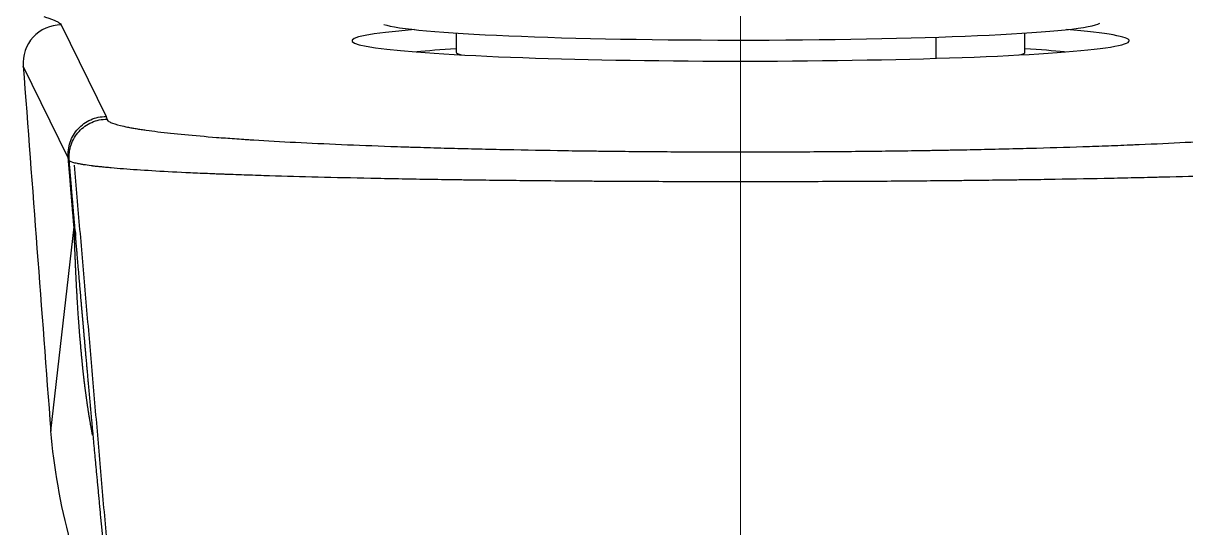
# Model space of a CAD drawing. Extents: x 900 to 2324, y -1513 to 827.
# Drawn here: x 1522.1 to 1552.76, y -997.69 to -984.39 of the extents above; entities that cross this region are included whole.
import ezdxf

# ---------------------------------------------------------------- set-up
doc = ezdxf.new("R2010")
doc.units = 0
doc.header["$LTSCALE"] = 4
doc.header["$MEASUREMENT"] = 0
doc.linetypes.add('CENTER2', pattern=[28.575, 19.05, -3.175, 3.175, -3.175])
doc.layers.add('1', color=7, linetype='CONTINUOUS')
doc.layers.add('Cneter', color=1, linetype='CENTER2', lineweight=13)

msp = doc.modelspace()

# ---------------------------------------------------------------- linework, layer by layer
at = {"layer": '1', "color": 7, "linetype": 'Continuous', "lineweight": -3}
for p, q in [((1523.099, -984.433), (1524.286, -986.846)), ((1533.519, -984.647), (1533.519, -985.151)), ((1546.171, -984.756), (1546.171, -985.313)), ((1548.519, -985.151), (1548.519, -984.647)), ((1523.29, -987.932), (1522.103, -985.519)), ((1522.829, -995.141), (1523.442, -989.756))]:
    msp.add_line(p, q, dxfattribs=at)
for centre, major_axis, ratio, start_param, end_param in [((1523.099, -985.431), (-0.897, -0.441), 0.998299, 4.256141, 5.912976), ((1541.019, -984.85), (10.25, 0), 0.052336, 2.565209, 6.283185), ((1541.019, -984.352), (-9.5, 0), 0.050593, 0.141323, 3.063397), ((1541.019, -984.85), (10.25, 0), 0.052336, 0, 0.576384), ((1541.019, -985.351), (-9.45, 0), 0.050593, 5.629145, 5.840564), ((1541.019, -985.151), (-7.5, 0), 0.050593, 0, 0.188951), ((1541.019, -985.151), (-7.5, 0), 0.050593, 2.952642, 3.14159), ((1541.019, -985.351), (-9.45, 0), 0.050593, 3.584214, 3.795633)]:
    msp.add_ellipse(centre, major_axis=major_axis, ratio=ratio, start_param=start_param, end_param=end_param, dxfattribs=at)
for points, degree, knots in [([(1522.645, -984.215), (1522.661, -984.219), (1522.677, -984.224), (1522.81, -984.262), (1522.903, -984.296), (1522.988, -984.338), (1523.004, -984.347), (1523.025, -984.36), (1523.031, -984.364), (1523.043, -984.373), (1523.072, -984.394), (1523.091, -984.416), (1523.099, -984.433)], 3, [0, 0, 0, 0, 0.061913, 0.061913, 0.530957, 0.530957, 0.648217, 0.648217, 0.706848, 0.706848, 0.765478, 1, 1, 1, 1]), ([(1523.29, -987.932), (1523.284, -987.863), (1523.285, -987.794), (1523.302, -987.657), (1523.317, -987.589), (1523.362, -987.459), (1523.391, -987.396), (1523.461, -987.277), (1523.502, -987.221), (1523.596, -987.12), (1523.648, -987.074), (1523.76, -986.993), (1523.82, -986.959), (1523.947, -986.903), (1524.013, -986.882), (1524.148, -986.853), (1524.217, -986.846), (1524.286, -986.846)], 3, [0, 0, 0, 0, 0.125, 0.125, 0.25, 0.25, 0.375, 0.375, 0.5, 0.5, 0.625, 0.625, 0.75, 0.75, 0.875, 0.875, 1, 1, 1, 1]), ([(1523.315, -987.998), (1523.31, -987.93), (1523.311, -987.86), (1523.328, -987.724), (1523.344, -987.656), (1523.389, -987.526), (1523.418, -987.464), (1523.488, -987.345), (1523.53, -987.29), (1523.623, -987.189), (1523.675, -987.143), (1523.787, -987.063), (1523.847, -987.029), (1523.973, -986.973), (1524.039, -986.952), (1524.174, -986.924), (1524.243, -986.917), (1524.312, -986.916)], 3, [0, 0, 0, 0, 0.125, 0.125, 0.25, 0.25, 0.375, 0.375, 0.5, 0.5, 0.625, 0.625, 0.75, 0.75, 0.875, 0.875, 1, 1, 1, 1]), ([(1524.303, -986.916), (1524.306, -986.931), (1524.316, -986.945), (1524.35, -986.973), (1524.374, -986.988), (1524.467, -987.03), (1524.555, -987.058), (1524.725, -987.099), (1524.788, -987.113), (1524.891, -987.133), (1524.927, -987.14), (1525.002, -987.154), (1525.081, -987.167), (1525.188, -987.184), (1525.256, -987.194), (1525.302, -987.201), (1525.325, -987.204), (1525.445, -987.221), (1525.546, -987.234), (1525.867, -987.273), (1526.103, -987.299), (1526.62, -987.348), (1526.9, -987.373), (1527.355, -987.408), (1527.512, -987.419), (1527.757, -987.436), (1527.881, -987.445), (1528.009, -987.453), (1528.095, -987.459), (1528.139, -987.462), (1528.532, -987.486), (1528.9, -987.507), (1529.67, -987.547), (1530.073, -987.565), (1530.911, -987.601), (1531.347, -987.618), (1531.913, -987.637), (1532.084, -987.643), (1532.258, -987.649), (1532.375, -987.653), (1532.433, -987.654), (1532.726, -987.664), (1533.2, -987.678), (1533.683, -987.69), (1534.172, -987.702), (1534.418, -987.708), (1535.166, -987.724), (1535.674, -987.733), (1536.45, -987.746), (1536.711, -987.75), (1537.107, -987.755), (1537.239, -987.756), (1537.505, -987.759), (1537.639, -987.761), (1538.308, -987.768), (1538.846, -987.772), (1539.928, -987.778), (1540.472, -987.779), (1541.019, -987.779)], 3, [0, 0, 0, 0, 0.03125, 0.03125, 0.0625, 0.0625, 0.125, 0.125, 0.15625, 0.15625, 0.171875, 0.171875, 0.1875, 0.203125, 0.210938, 0.210938, 0.21875, 0.21875, 0.25, 0.25, 0.3125, 0.3125, 0.375, 0.375, 0.40625, 0.40625, 0.421875, 0.429688, 0.429688, 0.4375, 0.4375, 0.5, 0.5, 0.5625, 0.5625, 0.625, 0.625, 0.640625, 0.648438, 0.648438, 0.65625, 0.65625, 0.6875, 0.71875, 0.71875, 0.75, 0.75, 0.8125, 0.8125, 0.84375, 0.84375, 0.859375, 0.859375, 0.875, 0.875, 0.9375, 0.9375, 1, 1, 1, 1]), ([(1541.019, -987.779), (1541.565, -987.779), (1542.108, -987.778), (1543.184, -987.772), (1543.717, -987.768), (1544.511, -987.76), (1545.038, -987.754), (1545.56, -987.746), (1545.95, -987.74), (1546.145, -987.737), (1546.339, -987.733), (1546.468, -987.731), (1546.533, -987.73), (1546.855, -987.724), (1547.109, -987.719), (1547.611, -987.708), (1547.859, -987.702), (1548.348, -987.69), (1548.589, -987.684), (1549.303, -987.664), (1549.766, -987.65), (1550.443, -987.626), (1550.665, -987.618), (1550.994, -987.606), (1551.157, -987.599), (1551.319, -987.593), (1551.426, -987.588), (1551.479, -987.586), (1551.957, -987.566), (1552.362, -987.547), (1553.132, -987.507), (1553.498, -987.487), (1554.188, -987.443), (1554.513, -987.421), (1554.895, -987.391), (1555.007, -987.382), (1555.117, -987.373), (1555.19, -987.367), (1555.226, -987.364), (1555.403, -987.349), (1555.539, -987.337), (1555.93, -987.299), (1556.166, -987.274), (1556.485, -987.235), (1556.586, -987.222), (1556.775, -987.195), (1556.863, -987.182), (1556.987, -987.162), (1557.026, -987.155), (1557.102, -987.141), (1557.139, -987.135), (1557.208, -987.121), (1557.242, -987.114), (1557.29, -987.104), (1557.305, -987.1), (1557.336, -987.093), (1557.351, -987.09), (1557.47, -987.061), (1557.554, -987.035), (1557.615, -987.009)], 3, [0, 0, 0, 0, 0.067054, 0.067054, 0.134109, 0.134109, 0.167636, 0.201163, 0.201163, 0.217927, 0.226309, 0.226309, 0.234691, 0.234691, 0.268218, 0.268218, 0.301745, 0.301745, 0.335272, 0.335272, 0.402327, 0.402327, 0.435854, 0.435854, 0.452618, 0.460999, 0.460999, 0.469381, 0.469381, 0.536436, 0.536436, 0.60349, 0.60349, 0.670545, 0.670545, 0.687308, 0.69569, 0.69569, 0.704072, 0.704072, 0.737599, 0.737599, 0.804654, 0.804654, 0.838181, 0.838181, 0.871708, 0.871708, 0.888472, 0.888472, 0.905235, 0.905235, 0.921999, 0.921999, 0.930381, 0.930381, 0.938762, 0.938762, 1, 1, 1, 1]), ([(1523.442, -989.756), (1523.372, -988.923), (1523.318, -988.281), (1523.303, -988.098), (1523.29, -987.932)], 2, [0, 0, 0, 0.813487, 0.813487, 1, 1, 1]), ([(1523.306, -987.998), (1523.309, -988.028), (1523.314, -988.089), (1523.322, -988.181), (1523.33, -988.274), (1523.338, -988.369), (1523.346, -988.466), (1523.354, -988.564), (1523.363, -988.664), (1523.371, -988.766), (1523.38, -988.869), (1523.389, -988.974), (1523.398, -989.081), (1523.407, -989.189), (1523.417, -989.299), (1523.426, -989.41), (1523.436, -989.524), (1523.446, -989.638), (1523.456, -989.755), (1523.466, -989.873), (1523.473, -989.952), (1523.476, -989.992)], 3, [0, 0, 0, 0, 0.045066, 0.090969, 0.13771, 0.18529, 0.23371, 0.282969, 0.333068, 0.384009, 0.435791, 0.488415, 0.541882, 0.596191, 0.651344, 0.707341, 0.764183, 0.821869, 0.8804, 0.939777, 1, 1, 1, 1]), ([(1541.019, -988.568), (1540.441, -988.568), (1539.866, -988.567), (1538.722, -988.564), (1538.153, -988.562), (1537.445, -988.557), (1537.303, -988.557), (1537.022, -988.555), (1536.882, -988.554), (1536.464, -988.55), (1536.188, -988.548), (1535.367, -988.541), (1534.829, -988.535), (1534.17, -988.527), (1534.039, -988.525), (1533.778, -988.522), (1533.648, -988.52), (1533.26, -988.514), (1532.748, -988.507), (1532.247, -988.498), (1531.936, -988.492), (1531.874, -988.491), (1531.751, -988.489), (1531.567, -988.485), (1531.385, -988.482), (1530.786, -988.469), (1530.324, -988.459), (1529.436, -988.436), (1529.01, -988.424), (1528.397, -988.405), (1528.197, -988.399), (1527.807, -988.386), (1527.617, -988.379), (1527.386, -988.37), (1527.34, -988.369), (1527.248, -988.365), (1527.112, -988.36), (1526.98, -988.354), (1526.72, -988.344), (1526.553, -988.336), (1526.071, -988.313), (1525.773, -988.297), (1525.224, -988.264), (1524.973, -988.246), (1524.632, -988.22), (1524.525, -988.211), (1524.398, -988.2), (1524.373, -988.197), (1524.324, -988.193), (1524.251, -988.186), (1524.138, -988.174), (1524.032, -988.163), (1523.963, -988.155), (1523.935, -988.151), (1523.916, -988.149), (1523.906, -988.148), (1523.824, -988.137), (1523.723, -988.122), (1523.622, -988.105), (1523.583, -988.097), (1523.557, -988.092), (1523.545, -988.09), (1523.486, -988.078), (1523.446, -988.068), (1523.348, -988.039), (1523.312, -988.019), (1523.306, -987.999)], 3, [0, 0, 0, 0, 0.0625, 0.0625, 0.125, 0.125, 0.140625, 0.140625, 0.15625, 0.15625, 0.1875, 0.1875, 0.25, 0.25, 0.265625, 0.265625, 0.28125, 0.28125, 0.3125, 0.34375, 0.34375, 0.351563, 0.351563, 0.359375, 0.375, 0.375, 0.4375, 0.4375, 0.5, 0.5, 0.53125, 0.53125, 0.5625, 0.5625, 0.570312, 0.570312, 0.578125, 0.59375, 0.59375, 0.625, 0.625, 0.6875, 0.6875, 0.75, 0.75, 0.78125, 0.78125, 0.789062, 0.789062, 0.796875, 0.8125, 0.828125, 0.835937, 0.839844, 0.839844, 0.84375, 0.84375, 0.875, 0.890625, 0.898437, 0.898437, 0.90625, 0.90625, 0.9375, 0.9375, 1, 1, 1, 1]), ([(1558.731, -987.999), (1558.725, -988.019), (1558.689, -988.039), (1558.559, -988.078), (1558.465, -988.097), (1558.328, -988.119), (1558.312, -988.122), (1558.28, -988.127), (1558.264, -988.129), (1558.213, -988.137), (1558.178, -988.142), (1558.123, -988.149), (1558.104, -988.151), (1558.066, -988.156), (1558.007, -988.163), (1557.944, -988.17), (1557.814, -988.183), (1557.72, -988.192), (1557.52, -988.21), (1557.414, -988.219), (1557.077, -988.246), (1556.827, -988.263), (1556.414, -988.288), (1556.27, -988.296), (1556.045, -988.308), (1555.968, -988.312), (1555.812, -988.32), (1555.732, -988.324), (1555.328, -988.343), (1554.984, -988.358), (1554.437, -988.378), (1554.249, -988.385), (1553.862, -988.398), (1553.664, -988.404), (1553.052, -988.423), (1552.624, -988.435), (1552.119, -988.448), (1552.063, -988.45), (1551.949, -988.452), (1551.779, -988.457), (1551.606, -988.461), (1551.258, -988.469), (1551.023, -988.474), (1550.307, -988.489), (1549.817, -988.498), (1549.062, -988.51), (1548.807, -988.514), (1548.42, -988.519), (1548.29, -988.521), (1548.028, -988.525), (1547.896, -988.526), (1547.498, -988.531), (1547.229, -988.534), (1546.889, -988.538), (1546.821, -988.539), (1546.684, -988.54), (1546.479, -988.542), (1546.273, -988.544), (1545.859, -988.548), (1545.581, -988.55), (1545.022, -988.555), (1544.741, -988.557), (1544.317, -988.559), (1544.175, -988.56), (1543.89, -988.561), (1543.748, -988.562), (1543.319, -988.564), (1543.033, -988.565), (1542.172, -988.567), (1541.597, -988.568), (1541.019, -988.568)], 3, [0, 0, 0, 0, 0.0625, 0.0625, 0.125, 0.125, 0.132813, 0.132813, 0.140625, 0.140625, 0.15625, 0.15625, 0.164063, 0.164063, 0.171875, 0.1875, 0.1875, 0.21875, 0.21875, 0.25, 0.25, 0.3125, 0.3125, 0.34375, 0.34375, 0.359375, 0.359375, 0.375, 0.375, 0.4375, 0.4375, 0.46875, 0.46875, 0.5, 0.5, 0.5625, 0.5625, 0.570313, 0.570313, 0.578125, 0.59375, 0.59375, 0.625, 0.625, 0.6875, 0.6875, 0.71875, 0.71875, 0.734375, 0.734375, 0.75, 0.75, 0.78125, 0.78125, 0.789063, 0.789063, 0.796875, 0.8125, 0.8125, 0.84375, 0.84375, 0.875, 0.875, 0.890625, 0.890625, 0.90625, 0.90625, 0.9375, 0.9375, 1, 1, 1, 1]), ([(1523.656, -993.289), (1523.652, -993.253), (1523.645, -993.182), (1523.636, -993.077), (1523.626, -992.976), (1523.618, -992.877), (1523.609, -992.781), (1523.602, -992.688), (1523.594, -992.598), (1523.587, -992.511), (1523.581, -992.427), (1523.575, -992.346), (1523.569, -992.268), (1523.563, -992.193), (1523.558, -992.121), (1523.554, -992.052), (1523.549, -991.986), (1523.545, -991.923), (1523.541, -991.863), (1523.537, -991.806), (1523.534, -991.752), (1523.531, -991.701), (1523.528, -991.653), (1523.525, -991.608), (1523.523, -991.567), (1523.521, -991.527), (1523.518, -991.488), (1523.516, -991.45), (1523.514, -991.412), (1523.512, -991.375), (1523.51, -991.338), (1523.508, -991.302), (1523.506, -991.266), (1523.504, -991.23), (1523.503, -991.195), (1523.501, -991.16), (1523.499, -991.125), (1523.497, -991.091), (1523.496, -991.057), (1523.494, -991.024), (1523.493, -990.991), (1523.491, -990.959), (1523.49, -990.927), (1523.488, -990.895), (1523.487, -990.864), (1523.485, -990.833), (1523.484, -990.803), (1523.483, -990.773), (1523.482, -990.743), (1523.48, -990.714), (1523.479, -990.685), (1523.478, -990.657), (1523.477, -990.629), (1523.476, -990.602), (1523.474, -990.574), (1523.473, -990.548), (1523.472, -990.521), (1523.471, -990.496), (1523.47, -990.47), (1523.469, -990.445), (1523.468, -990.42), (1523.468, -990.396), (1523.467, -990.372), (1523.466, -990.349), (1523.465, -990.326), (1523.464, -990.303), (1523.463, -990.281), (1523.462, -990.259), (1523.462, -990.238), (1523.461, -990.217), (1523.46, -990.196), (1523.459, -990.176), (1523.459, -990.157), (1523.458, -990.137), (1523.457, -990.118), (1523.457, -990.1), (1523.456, -990.082), (1523.455, -990.064), (1523.455, -990.047), (1523.454, -990.03), (1523.453, -990.014), (1523.453, -989.997), (1523.452, -989.982), (1523.452, -989.967), (1523.451, -989.952), (1523.451, -989.938), (1523.45, -989.924), (1523.45, -989.91), (1523.449, -989.897), (1523.448, -989.884), (1523.448, -989.872), (1523.447, -989.86), (1523.447, -989.848), (1523.446, -989.837), (1523.446, -989.827), (1523.446, -989.816), (1523.445, -989.807), (1523.445, -989.797), (1523.444, -989.788), (1523.444, -989.78), (1523.443, -989.771), (1523.443, -989.764), (1523.442, -989.758), (1523.442, -989.756)], 3, [0, 0, 0, 0, 0.032351, 0.063795, 0.094332, 0.123962, 0.152686, 0.180504, 0.207414, 0.233418, 0.258515, 0.282705, 0.305989, 0.328366, 0.349836, 0.3704, 0.390057, 0.408807, 0.426651, 0.443588, 0.459618, 0.474741, 0.488958, 0.502268, 0.514672, 0.526168, 0.537549, 0.548791, 0.559896, 0.570864, 0.581693, 0.592384, 0.602938, 0.613354, 0.623633, 0.633773, 0.643776, 0.653641, 0.663368, 0.672957, 0.682409, 0.691723, 0.700899, 0.709938, 0.718838, 0.727601, 0.736227, 0.744714, 0.753064, 0.761276, 0.769351, 0.777287, 0.785086, 0.792748, 0.800271, 0.807657, 0.814906, 0.822016, 0.828989, 0.835824, 0.842522, 0.849082, 0.855505, 0.86179, 0.867937, 0.873947, 0.879819, 0.885553, 0.89115, 0.89661, 0.901932, 0.907116, 0.912163, 0.917073, 0.921845, 0.92648, 0.930978, 0.935338, 0.939561, 0.943646, 0.947595, 0.951406, 0.95508, 0.958617, 0.962018, 0.965281, 0.968407, 0.971397, 0.97425, 0.976967, 0.979547, 0.981991, 0.9843, 0.986472, 0.988509, 0.990411, 0.992179, 0.993812, 0.995312, 0.996679, 0.997915, 0.999021, 1, 1, 1, 1]), ([(1523.476, -989.992), (1523.477, -990.009), (1523.48, -990.044), (1523.485, -990.097), (1523.49, -990.152), (1523.494, -990.208), (1523.499, -990.266), (1523.505, -990.326), (1523.51, -990.387), (1523.515, -990.45), (1523.521, -990.515), (1523.526, -990.581), (1523.532, -990.649), (1523.538, -990.718), (1523.544, -990.789), (1523.55, -990.862), (1523.557, -990.936), (1523.563, -991.012), (1523.57, -991.09), (1523.577, -991.169), (1523.584, -991.25), (1523.591, -991.333), (1523.598, -991.417), (1523.606, -991.503), (1523.613, -991.59), (1523.621, -991.68), (1523.629, -991.771), (1523.637, -991.863), (1523.645, -991.958), (1523.654, -992.054), (1523.662, -992.151), (1523.671, -992.251), (1523.68, -992.352), (1523.689, -992.454), (1523.698, -992.559), (1523.707, -992.665), (1523.717, -992.773), (1523.727, -992.882), (1523.736, -992.993), (1523.746, -993.106), (1523.757, -993.221), (1523.767, -993.337), (1523.777, -993.455), (1523.788, -993.575), (1523.799, -993.697), (1523.81, -993.82), (1523.821, -993.945), (1523.833, -994.072), (1523.844, -994.2), (1523.856, -994.331), (1523.868, -994.463), (1523.88, -994.596), (1523.892, -994.732), (1523.905, -994.869), (1523.918, -995.008), (1523.931, -995.149), (1523.944, -995.292), (1523.957, -995.436), (1523.97, -995.583), (1523.984, -995.731), (1523.998, -995.881), (1524.012, -996.032), (1524.026, -996.186), (1524.041, -996.341), (1524.056, -996.498), (1524.071, -996.657), (1524.086, -996.818), (1524.101, -996.98), (1524.117, -997.145), (1524.132, -997.311), (1524.148, -997.479), (1524.165, -997.649), (1524.181, -997.821), (1524.198, -997.995), (1524.214, -998.171), (1524.232, -998.348), (1524.249, -998.528), (1524.266, -998.709), (1524.284, -998.892), (1524.302, -999.077), (1524.321, -999.264), (1524.339, -999.453), (1524.358, -999.644), (1524.377, -999.837), (1524.396, -1000.032), (1524.416, -1000.229), (1524.435, -1000.427), (1524.455, -1000.628), (1524.475, -1000.831), (1524.496, -1001.035), (1524.517, -1001.242), (1524.538, -1001.451), (1524.559, -1001.661), (1524.575, -1001.818), (1524.584, -1001.905), (1524.585, -1001.922)], 3, [0, 0, 0, 0, 0.004365, 0.008863, 0.013496, 0.018262, 0.023162, 0.028197, 0.033366, 0.03867, 0.04411, 0.049684, 0.055394, 0.06124, 0.067222, 0.07334, 0.079594, 0.085985, 0.092513, 0.099178, 0.10598, 0.11292, 0.119998, 0.127214, 0.134568, 0.142061, 0.149692, 0.157463, 0.165373, 0.173423, 0.181613, 0.189944, 0.198415, 0.207026, 0.215779, 0.224674, 0.23371, 0.242888, 0.252209, 0.261673, 0.271279, 0.281029, 0.290923, 0.300961, 0.311144, 0.321471, 0.331944, 0.342562, 0.353326, 0.364237, 0.375294, 0.386498, 0.39785, 0.40935, 0.420998, 0.432795, 0.444741, 0.456836, 0.469082, 0.481478, 0.494024, 0.506723, 0.519572, 0.532575, 0.545729, 0.559037, 0.572499, 0.586115, 0.599885, 0.61381, 0.627891, 0.642128, 0.656522, 0.671072, 0.685781, 0.700647, 0.715672, 0.730857, 0.746201, 0.761705, 0.777371, 0.793197, 0.809186, 0.825337, 0.841652, 0.85813, 0.874772, 0.891579, 0.908552, 0.925691, 0.942997, 0.96047, 0.978111, 0.99592, 1, 1, 1, 1]), ([(1523.929, -995.243), (1523.929, -995.243), (1523.927, -995.232), (1523.923, -995.209), (1523.917, -995.175), (1523.911, -995.142), (1523.905, -995.108), (1523.899, -995.075), (1523.893, -995.042), (1523.887, -995.008), (1523.881, -994.975), (1523.876, -994.942), (1523.87, -994.908), (1523.864, -994.875), (1523.859, -994.842), (1523.853, -994.809), (1523.848, -994.776), (1523.843, -994.743), (1523.837, -994.71), (1523.832, -994.678), (1523.827, -994.645), (1523.822, -994.612), (1523.817, -994.579), (1523.812, -994.547), (1523.807, -994.514), (1523.802, -994.482), (1523.797, -994.449), (1523.792, -994.417), (1523.788, -994.385), (1523.783, -994.352), (1523.779, -994.32), (1523.774, -994.288), (1523.769, -994.256), (1523.765, -994.224), (1523.761, -994.192), (1523.756, -994.16), (1523.752, -994.128), (1523.748, -994.096), (1523.744, -994.065), (1523.74, -994.033), (1523.735, -994.001), (1523.731, -993.97), (1523.728, -993.938), (1523.724, -993.907), (1523.72, -993.875), (1523.716, -993.844), (1523.712, -993.812), (1523.708, -993.781), (1523.705, -993.75), (1523.701, -993.719), (1523.698, -993.688), (1523.694, -993.657), (1523.691, -993.626), (1523.687, -993.595), (1523.684, -993.564), (1523.681, -993.533), (1523.677, -993.502), (1523.674, -993.472), (1523.671, -993.441), (1523.668, -993.411), (1523.665, -993.38), (1523.662, -993.35), (1523.659, -993.319), (1523.657, -993.299), (1523.656, -993.289)], 3, [0, 0, 0, 0, 0.000124, 0.015416, 0.030744, 0.046108, 0.061508, 0.076945, 0.092417, 0.107925, 0.12347, 0.13905, 0.154667, 0.170321, 0.18601, 0.201736, 0.217498, 0.233297, 0.249132, 0.265004, 0.280912, 0.296857, 0.312839, 0.328857, 0.344911, 0.361003, 0.377131, 0.393296, 0.409498, 0.425736, 0.442012, 0.458324, 0.474674, 0.49106, 0.507484, 0.523944, 0.540441, 0.556976, 0.573548, 0.590157, 0.606803, 0.623486, 0.640207, 0.656965, 0.67376, 0.690592, 0.707462, 0.72437, 0.741315, 0.758297, 0.775317, 0.792374, 0.809469, 0.826601, 0.843772, 0.860979, 0.878225, 0.895508, 0.912829, 0.930187, 0.947584, 0.965018, 0.98249, 1, 1, 1, 1])]:
    msp.add_open_spline(points, degree=degree, knots=knots, dxfattribs=at)
for points, degree in [([(1522.103, -985.519), (1522.345, -988.726), (1522.587, -991.933), (1522.829, -995.141)], 3), ([(1524.286, -986.846), (1524.297, -986.869), (1524.306, -986.893), (1524.312, -986.916)], 3), ([(1523.315, -987.998), (1523.31, -987.976), (1523.301, -987.954), (1523.29, -987.932)], 3), ([(1523.444, -988.126), (1524.618, -1001.73)], 1), ([(1523.442, -989.756), (1523.463, -989.834), (1523.477, -989.912), (1523.485, -989.991)], 3), ([(1524.399, -1000.951), (1523.503, -999.039), (1522.999, -997.039), (1522.829, -995.141)], 3)]:
    msp.add_open_spline(points, degree=degree, dxfattribs=at)
at = {"layer": 'Cneter', "lineweight": 5, "ltscale": 0.5}
msp.add_line((1541.019, -920.825), (1541.019, -1099.04), dxfattribs=at)

doc.saveas('drawing.dxf')
